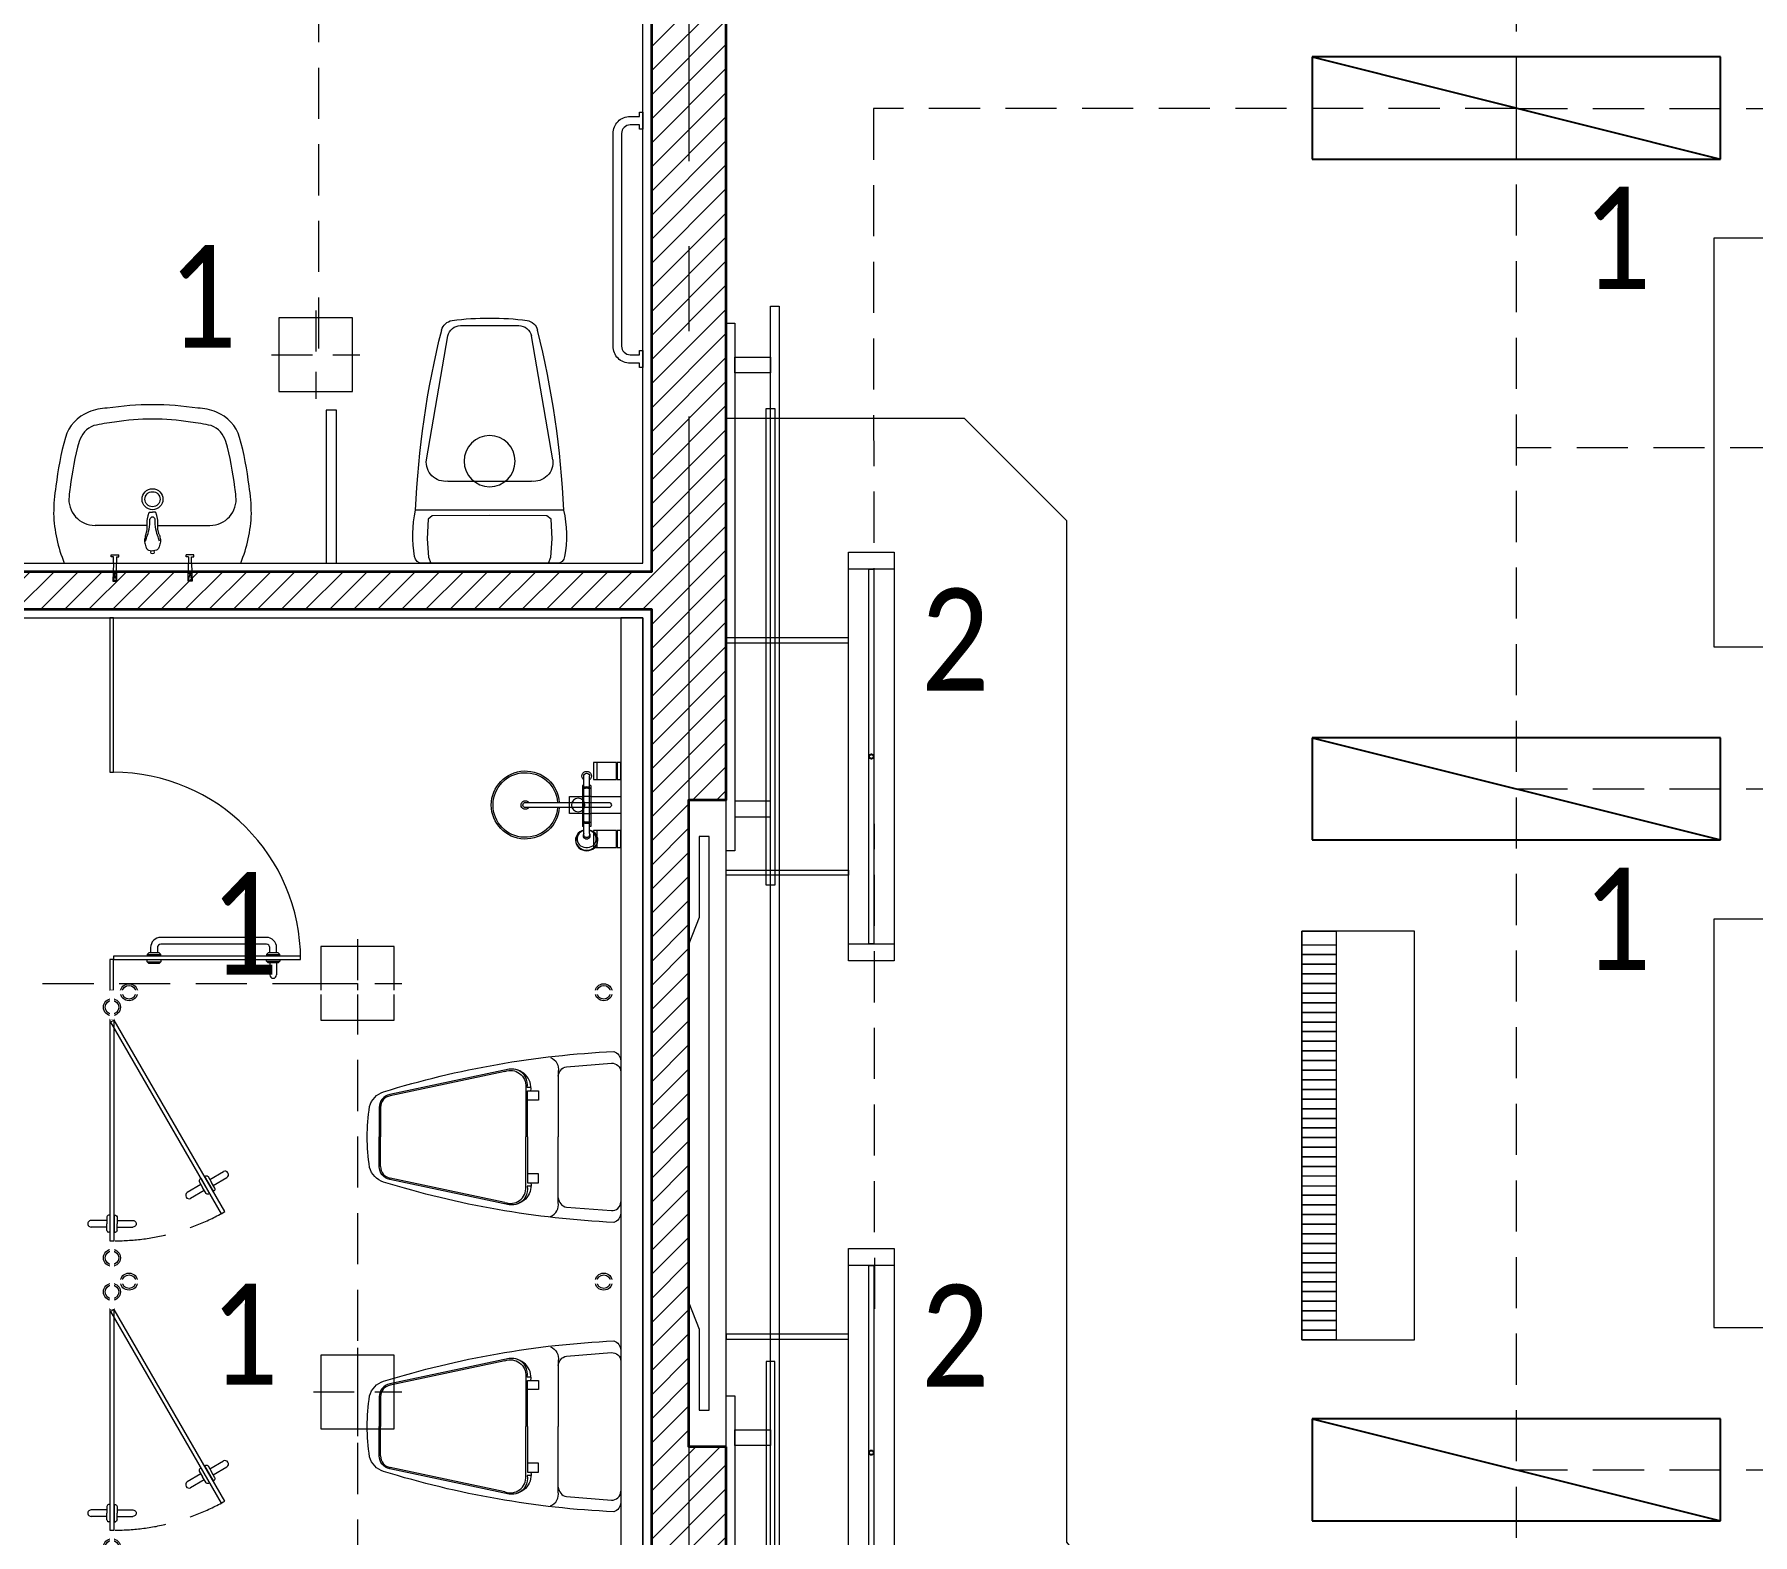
# Model space of a CAD drawing. Header units: millimetres. Extents: x 18326 to 214271, y -298828 to -198730.
# Drawn here: x 143175 to 148221, y -267788 to -263381 of the extents above; entities that cross this region are included whole.
import ezdxf
from ezdxf.enums import TextEntityAlignment as Align

# ---------------------------------------------------------------- set-up
doc = ezdxf.new("R2010")
doc.units = ezdxf.units.MM
doc.header["$LTSCALE"] = 20
doc.header["$MEASUREMENT"] = 0
for name, pattern in [('DASHED2', [0.375, 0.25, -0.125]), ('HIDDEN', [0.375, 0.25, -0.125]), ('xref LC GK$0$CENTER2', [1.125, 0.75, -0.125, 0.125, -0.125]), ('xref_mb.A5$0$HIDDEN', [0.375, 0.25, -0.125])]:
    doc.linetypes.add(name, pattern=pattern)
doc.layers.get('0').update_dxf_attribs({"lineweight": 0})
doc.layers.get('Defpoints').update_dxf_attribs({"color": 1, "lineweight": 25})
doc.layers.add('!Cetech-TBD', color=2, linetype='Continuous')
doc.layers.add('CDC-E-Note', color=3, linetype='Continuous')
for name, color, linetype, lineweight in [('0.MAU XANH- DAY DIEN', 3, 'HIDDEN', 20), ('1.5 Thiết bị điện', 2, 'Continuous', 9), ('KV_5_HIDDEN', 125, 'HIDDEN', 9), ('KV_EX_1_TB DIEN', 55, 'Continuous', 13), ('xref LC GK$0$KV-Net truc', 251, 'xref LC GK$0$CENTER2', 9), ('xref_mb.A5$0$KV-Cat tuong', 4, 'Continuous', 35), ('xref_mb.A5$0$KV-Cat vat lieu', 11, 'Continuous', 20), ('xref_mb.A5$0$KV-Hatch', 179, 'Continuous', 5), ('xref_mb.A5$0$KV-Net thay 1', 9, 'Continuous', 20), ('xref_mb.A5$0$KV-Net thay 2', 8, 'Continuous', 13), ('xref_mb.A5$0$KV-Noi that', 35, 'Continuous', 9)]:
    doc.layers.add(name, color=color, linetype=linetype, lineweight=lineweight)
doc.styles.add('uv-abc', font='calibril.ttf', dxfattribs={"width": 0.85})
doc.styles.add('xref_mb.A5$0$Standard', font='arial.ttf')

# ---------------------------------------------------------------- blocks, each defined once
blk = doc.blocks.new('A$C37556543')
blk.add_lwpolyline([(0, -0.2), (0, 179.8), (180, 179.8), (180, -0.2)], close=True)
at = {"layer": 'KV_5_HIDDEN', "ltscale": 20}
for p, q in [((90, -18), (90, 198)), ((198, 90), (-18, 90))]:
    blk.add_line(p, q, dxfattribs=at)
blk = doc.blocks.new('DEN CHIEU BANGTAOTHEM')
for p, q in [((-829, -694.2), (-829, -509)), ((-829, -509), (-759.5, -509)), ((-829, -694.2), (-829, -509)), ((-829, -509), (839.8, -509)), ((-759.5, -509), (-759.5, -694.2)), ((770.3, -694.2), (770.3, -509)), ((770.3, -509), (839.8, -509)), ((839.8, -509), (839.8, -694.2)), ((839.8, -509), (839.8, -694.2)), ((-759.5, -591.2), (770.3, -591.2)), ((-759.5, -612), (-759.5, -591.2)), ((770.3, -612), (-759.5, -612)), ((770.3, -591.2), (770.3, -612)), ((-759.5, -694.2), (-829, -694.2)), ((839.8, -694.2), (-829, -694.2)), ((839.8, -694.2), (770.3, -694.2))]:
    blk.add_line(p, q)
at = {"elevation": 0}
for points in [[(-458.4, -9), (-458.4, -509), (-479.3, -509), (-479.3, -9)], [(469.2, -9), (469.2, -509), (490.1, -509), (490.1, -9)]]:
    blk.add_lwpolyline(points, close=True, dxfattribs=at)
at = {"layer": 'Defpoints'}
blk.add_circle((5.4, -601.6), 9.3, dxfattribs=at)
blk = doc.blocks.new('l57')
at = {"layer": '!Cetech-TBD'}
for p, q in [((-600, 150), (600, 150)), ((600, 150), (-600, -150)), ((-600, -150), (-600, 150)), ((600, 150), (600, -150)), ((600, -150), (-600, -150))]:
    blk.add_line(p, q, dxfattribs=at)
blk = doc.blocks.new('xref LC GK$0$LC')
at = {"layer": 'xref LC GK$0$KV-Net truc', "color": 8, "ltscale": 100}
blk.add_lwpolyline([(114750, -48923.6), (114750, -85478.5)], dxfattribs=at)
blk = doc.blocks.new('xref_mb.A5$0$TF2001P-Plaza')
at = {"color": 8}
for p, q in [((-0.135, -0.2683), (-0.1082, -0.2683)), ((-0.135, -0.2902), (-0.135, -0.2683)), ((-0.135, -0.3), (-0.135, -0.2902)), ((-0.1082, -0.3), (-0.135, -0.3)), ((-0.1082, -0.2683), (-0.1082, -0.3)), ((0, -0.3), (-0.1082, -0.3)), ((0, -0.3), (0.1082, -0.3)), ((0.135, -0.2683), (0.1082, -0.2683)), ((0.1082, -0.2683), (0.1082, -0.3)), ((0.1082, -0.3), (0.135, -0.3)), ((0.135, -0.2902), (0.135, -0.2683)), ((0.135, -0.3), (0.135, -0.2902)), ((-0.1922, -0.3667), (-0.1209, -0.7041)), ((0.1922, -0.3667), (0.1209, -0.7041)), ((-0.087, -0.7318), (0, -0.7318)), ((0.087, -0.7318), (0, -0.7318))]:
    blk.add_line(p, q, dxfattribs=at)
blk.add_lwpolyline([(0, -0.771, -0.040268), (-0.0895, -0.7641, -0.258276), (-0.1324, -0.723, -0.063688), (-0.2509, -0.0472, -0.333111), (-0.2234, -0.0266), (0, -0.0266), (0.2234, -0.0266, -0.333111), (0.2509, -0.0472, -0.063688), (0.1324, -0.723, -0.258276), (0.0895, -0.7641, -0.040268)], format="xyb", close=True, dxfattribs=at)
for points in [[(-0.1788, -0.2101, -0.336831), (-0.2062, -0.1861), (-0.2165, -0.054, -0.441423), (-0.1908, -0.0266, 0.007083)], [(0.1788, -0.2101, 0.336831), (0.2062, -0.1861), (0.2165, -0.054, 0.441423), (0.1908, -0.0266, -0.007083)], [(-0.2337, -0.2324, -0.352862), (-0.1925, -0.2101), (0, -0.2101)], [(0.2337, -0.2324, 0.352862), (0.1925, -0.2101), (0, -0.2101)], [(-0.135, -0.2902, 0.487878), (-0.1989, -0.354), (-0.1249, -0.7049, 0.353155), (-0.087, -0.7358), (0, -0.7358)], [(-0.1448, -0.29), (-0.1448, -0.301, 0.353419), (-0.1967, -0.3297, -7.107355)], [(0.135, -0.2902, -0.487878), (0.1989, -0.354), (0.1249, -0.7049, -0.353155), (0.087, -0.7358), (0, -0.7358)], [(0.1448, -0.29), (0.1448, -0.301, -0.353419), (0.1967, -0.3297, 7.107355)], [(-0.1922, -0.3667, -0.553566), (-0.1468, -0.3054), (0, -0.3054)], [(0.1922, -0.3667, 0.553566), (0.1468, -0.3054), (0, -0.3054)]]:
    blk.add_lwpolyline(points, format="xyb", dxfattribs=at)
for centre, start, end in [((-0.0868, -0.6969), 191.9196, 269.7077), ((0.0868, -0.6969), 270.2923, 348.0804)]:
    blk.add_arc(centre, 0.0349, start, end, dxfattribs=at)
at = {"color": 8, "style": 'xref_mb.A5$0$Standard', "flags": 3}
blk.add_attdef('SERIAL', text='', height=0.025, dxfattribs=at).set_placement((66.6594, -0.4587), align=Align.CENTER)
blk = doc.blocks.new('*U402')
at = {"color": 8, "xscale": 1000, "yscale": 1000, "zscale": 1000}
blk.add_blockref('xref_mb.A5$0$TF2001P-Plaza', (0, 26.6), dxfattribs=at)
blk = doc.blocks.new('*U420')
at = {"color": 8}
for p, q in [((-105, 459.4), (-105, 499.4)), ((-85, 459.4), (-85, 499.4)), ((-80, 489.4), (-45, 489.4)), ((-80, 469.4), (-45, 469.4)), ((-105, 109.4), (-105, 149.4)), ((-83, 109.4), (-83, 149.4))]:
    blk.add_line(p, q, dxfattribs=at)
for points in [[(-100, 10), (-90, 10), (-90, 560), (-100, 560)], [(-1094, 0), (-640, 0), (-640, 10), (-1094, 10)], [(-90, 0), (0, 0), (0, 10), (-90, 10)]]:
    blk.add_lwpolyline(points, close=True, dxfattribs=at)
for points in [[(-110, 489.4), (-125, 489.4, 0.414214), (-155, 459.4), (-155, 149.4, 0.414214), (-125, 119.4), (-110, 119.4)], [(-110, 469.4), (-125, 469.4, 0.414214), (-135, 459.4), (-135, 149.4, 0.414214), (-125, 139.4), (-110, 139.4)]]:
    blk.add_lwpolyline(points, format="xyb", dxfattribs=at)
for points in [[(-100, 499.4), (-105, 499.4), (-110, 494.4), (-110, 464.4), (-105, 459.4), (-100, 459.4)], [(-90, 499.4), (-85, 499.4), (-80, 494.4), (-80, 464.4), (-85, 459.4), (-90, 459.4)], [(-100, 149.4), (-105, 149.4), (-110, 144.4), (-110, 114.4), (-105, 109.4), (-100, 109.4)], [(-88, 149.4), (-83, 149.4), (-78, 144.4), (-78, 114.4), (-83, 109.4), (-88, 109.4)]]:
    blk.add_lwpolyline(points, dxfattribs=at)
at = {"color": 8, "ltscale": 0.3}
blk.add_arc((-90, 10), 550, 90, 180, dxfattribs=at)
at = {"color": 8}
blk.add_arc((-45, 479.4), 10, 270, 90, dxfattribs=at)
blk = doc.blocks.new('xref_mb.A5$0$sdfg323233')
at = {"color": 8}
for p, q in [((-116.3, 55), (-125, 55)), ((-91.2, 55), (-116.3, 55)), ((-75, 55), (-91.2, 55)), ((125, 55), (75, 55)), ((-83.8, 33.6), (-52.8, 33.6)), ((-83.8, 16.4), (-52.8, 16.4)), ((-62.8, 37.4), (-62.8, 33.6)), ((57.7, 37.4), (-62.8, 37.4)), ((-62.8, 16.4), (-62.8, 12.6)), ((57.7, 12.6), (-62.8, 12.6)), ((-49.1, 33.6), (47.8, 33.6)), ((-49.1, 16.4), (47.8, 16.4)), ((-25, 12.6), (-25, 37.4)), ((25, 37.4), (25, 12.6)), ((51.6, 33.6), (84.7, 33.6)), ((51.6, 16.4), (84.7, 16.4)), ((57.7, 37.4), (57.7, 33.6)), ((57.7, 16.4), (57.7, 12.6))]:
    blk.add_line(p, q, dxfattribs=at)
for points in [[(-75, 115), (-125, 115), (-125, 125), (-75, 125), (-75, 115)], [(-125, 113), (-75, 113), (-75, 45), (-79.2, 45)], [(-125, 48.5), (-125, 113)], [(25, 37.4), (25, 125), (-25, 125), (-25, 37.4)], [(125, 115), (75, 115), (75, 125), (125, 125), (125, 115)], [(75, 113), (125, 113), (125, 45), (75, 45), (75, 113)], [(-73.9, 16.4), (-76, 10.5), (-79.1, 5.1), (-83.1, 0.5), (-87.8, -3.3), (-93.1, -6), (-98.8, -7.6), (-101.9, -7.8), (-104.7, -7.9), (-110.5, -7.1), (-116.1, -5.1), (-121.2, -2), (-125.7, 2.1), (-129.4, 7.1), (-132.1, 12.7), (-133.8, 18.7), (-134.3, 25), (-133.8, 31.3), (-132.1, 37.3), (-129.4, 42.9), (-125.7, 47.9), (-121.2, 52), (-116.1, 55.1), (-110.8, 57), (-110.5, 57.1), (-104.7, 57.9), (-98.8, 57.6), (-93.1, 56), (-87.8, 53.3), (-83.1, 49.5), (-79.1, 44.9), (-76, 39.5), (-73.9, 33.6)], [(-74.3, 16.4), (-76.4, 10.6), (-79.4, 5.4), (-83.3, 0.9), (-87.9, -2.7), (-93, -5.4), (-98.5, -6.9), (-104.2, -7.2), (-109.8, -6.4), (-115.2, -4.4), (-120.1, -1.3), (-124.5, 2.7), (-128, 7.5), (-130.6, 13), (-132.2, 18.9), (-132.8, 25), (-132.2, 31.1), (-130.6, 37), (-128, 42.5), (-124.5, 47.3), (-120.1, 51.3), (-115.2, 54.4), (-109.8, 56.4), (-104.2, 57.2), (-98.5, 56.9), (-93, 55.4), (-87.9, 52.7), (-83.3, 49.1), (-79.4, 44.6), (-76.4, 39.4), (-74.3, 33.6)], [(-74.5, 16.4), (-76.5, 11.3), (-79.4, 6.8), (-83, 3), (-87.3, 0), (-92, -2), (-97, -3), (-102.1, -3), (-107, -1.9), (-111.7, 0.3), (-115.9, 3.3), (-119.5, 7.2), (-122.3, 11.8), (-124.2, 16.9), (-125.2, 22.3), (-125.2, 27.7), (-124.2, 33.1), (-122.3, 38.2), (-119.5, 42.8), (-115.9, 46.7), (-111.7, 49.7), (-107, 51.9), (-102.1, 53), (-97, 53), (-92, 52), (-87.3, 50), (-83, 47), (-79.4, 43.2), (-76.5, 38.7), (-74.5, 33.6)], [(-79.2, 45), (-125, 45), (-125, 48.5)], [(-85.2, 16.2), (-86.7, 15.2), (-88.3, 14.6), (-90, 14.3), (-91.8, 14.5), (-93.4, 15), (-95, 15.8), (-96.4, 17), (-97.6, 18.5), (-98.5, 20.2), (-99.2, 22), (-99.5, 24), (-99.5, 26), (-99.2, 28), (-98.5, 29.8), (-97.6, 31.5), (-96.4, 33), (-95, 34.2), (-93.4, 35), (-91.8, 35.5), (-90, 35.7), (-88.3, 35.4), (-86.7, 34.8), (-85.2, 33.8)], [(-86.8, 16), (-88.2, 16), (-89.5, 16.3), (-90.8, 16.9), (-92, 17.8), (-93.1, 18.9), (-93.9, 20.2), (-94.5, 21.7), (-94.9, 23.3), (-95, 25), (-94.9, 26.7), (-94.5, 28.3), (-93.9, 29.8), (-93.1, 31.1), (-92, 32.2), (-90.8, 33.1), (-89.5, 33.7), (-88.2, 34), (-86.8, 34)], [(-83.8, 33.6), (-86.8, 34)], [(-83.8, 16.4), (-86.8, 16)], [(-25, 12.6), (-25, 1.8)], [(-25, 1.8), (-25, -25), (25, -25), (25, 1.8)], [(25, 1.8), (25, 12.6)], [(47.8, 33.6), (48.4, 31.8), (48.9, 29.7), (49.2, 27.4), (49.3, 25), (49.2, 22.6), (48.9, 20.3), (48.4, 18.2), (47.8, 16.4)], [(51.6, 33.6), (52.2, 31.8), (52.6, 29.7), (52.9, 27.4), (53, 25), (52.9, 22.6), (52.6, 20.3), (52.2, 18.2), (51.6, 16.4)]]:
    blk.add_lwpolyline(points, dxfattribs=at)
blk.add_lwpolyline([(-7.5, 90), (-7.5, -155, 1), (7.5, -155), (7.5, 90, 1)], format="xyb", close=True, dxfattribs=at)
at = {"color": 8, "extrusion": (0, 0, -1)}
for points in [[(52.8, 33.6), (53.4, 31.8), (53.9, 29.7), (54.2, 27.4), (54.3, 25), (54.2, 22.6), (53.9, 20.3), (53.4, 18.2), (52.8, 16.4)], [(49.1, 33.6), (49.7, 31.8), (50.1, 29.7), (50.4, 27.4), (50.5, 25), (50.4, 22.6), (50.1, 20.3), (49.7, 18.2), (49.1, 16.4)]]:
    blk.add_lwpolyline(points, dxfattribs=at)
at = {"color": 8}
blk.add_circle((0, 0), 20, dxfattribs=at)
for centre, radius, start, end in [((-50.9, 32.2), 2.37, 37.56, 142.44), ((-50.9, 17.8), 2.37, 217.56, 322.44), ((49.7, 32.2), 2.37, 37.56, 142.44), ((49.7, 17.8), 2.37, 217.56, 322.44), ((84.7, 25), 14, 217.9189, 142.0811), ((84.7, 25), 8.63, 270, 90), ((0, -155), 100, 94.3012, 85.6988), ((0, -155), 95, 94.5281, 85.4719), ((0, -155), 12.5, 126.8699, 53.1301)]:
    blk.add_arc(centre, radius, start, end, dxfattribs=at)
blk = doc.blocks.new('xref_mb.A5$0$Xref-NTB-TKTC - furniture$0$Xref-NTB-TKTC - furniture$1$KTV-toilet')
at = {"color": 8}
for p, q in [((-185.5, 303.6), (-122.6, 667.9)), ((-185.5, 303.6), (-122.6, 667.9)), ((0, 698.2), (-85.4, 698.2)), ((0, 698.2), (-85.4, 698.2)), ((85.4, 698.2), (0, 698.2)), ((85.4, 698.2), (0, 698.2)), ((185.5, 303.6), (122.6, 667.9)), ((185.5, 303.6), (122.6, 667.9)), ((122.7, 240.9), (-122.7, 240.9)), ((122.7, 240.9), (-122.7, 240.9)), ((-217.4, 156.2), (0, 156.2)), ((-217.4, 156.2), (0, 156.2)), ((0, 156.2), (217.4, 156.2)), ((0, 156.2), (0, 156.2)), ((0, 156.2), (217.4, 156.2)), ((0, 156.2), (0, 156.2)), ((-183.8, 71.5), (-180.3, 129.7)), ((-183.8, 71.5), (-180.3, 129.7)), ((-180.3, 129.7), (-168.5, 139.4)), ((-180.3, 129.7), (-168.5, 139.4)), ((-168.5, 139.4), (0, 140.1)), ((-168.5, 139.4), (0, 140.1)), ((0, 140.1), (168.5, 139.4)), ((0, 140.1), (168.5, 139.4)), ((168.5, 139.4), (180.3, 129.7)), ((168.5, 139.4), (180.3, 129.7)), ((180.3, 129.7), (183.8, 71.5)), ((180.3, 129.7), (183.8, 71.5)), ((-179.9, 17.9), (-183.8, 71.5)), ((-179.9, 17.9), (-183.8, 71.5)), ((183.8, 71.5), (179.9, 17.9)), ((183.8, 71.5), (179.9, 17.9)), ((179.9, 17.9), (172.8, 0)), ((179.9, 17.9), (172.8, 0))]:
    blk.add_line(p, q, dxfattribs=at)
for points in [[(-197.9, 0), (0, 0), (197.9, 0)], [(-197.9, 0), (0, 0), (197.9, 0)], [(-172.8, 0), (-179.9, 17.9)], [(-172.8, 0), (-179.9, 17.9)]]:
    blk.add_lwpolyline(points, dxfattribs=at)
at = {"color": 8, "ltscale": 200}
blk.add_circle((0, 300), 75, dxfattribs=at)
blk.add_circle((0, 300), 75, dxfattribs=at)
at = {"color": 8}
for centre, major_axis, ratio, start_param, end_param in [((-103.6, 675), (27.3, 27.3), 1, 0.955899, 2.089692), ((-103.6, 675), (27.3, 27.3), 1, 0.955899, 2.089692), ((-103.6, 675), (27.3, 27.3), 1, 0.955899, 2.089692), ((-103.6, 675), (27.3, 27.3), 1, 0.955899, 2.089692), ((-12.1, 34.3), (-484.9, 484.9), 1, -0.802984, -0.641923), ((-12.1, 34.3), (-484.9, 484.9), 1, -0.802984, -0.641923), ((-12.1, 34.3), (-484.9, 484.9), 1, -0.802984, -0.641923), ((-12.1, 34.3), (-484.9, 484.9), 1, -0.802984, -0.641923), ((12.1, 34.3), (484.9, 484.9), 1, 0.641923, 0.802984), ((12.1, 34.3), (484.9, 484.9), 1, 0.641923, 0.802984), ((12.1, 34.3), (484.9, 484.9), 1, 0.641923, 0.802984), ((12.1, 34.3), (484.9, 484.9), 1, 0.641923, 0.802984), ((103.6, 675), (27.3, 27.3), 1, 5.76429, 6.898082), ((103.6, 675), (27.3, 27.3), 1, 5.76429, 6.898082), ((103.6, 675), (27.3, 27.3), 1, 5.76429, 6.898082), ((103.6, 675), (27.3, 27.3), 1, 5.76429, 6.898082), ((-85.2, 660), (27, 27), 1, 0.790229, 2.148158), ((-85.2, 660), (27, 27), 1, 0.790229, 2.148158), ((85.2, 660), (-27, 27), 1, 4.135027, 5.492956), ((85.2, 660), (-27, 27), 1, 4.135027, 5.492956), ((-2026.9, 101), (-350.4, 2417.8), 0.917923, 4.602765, 4.822013), ((-2026.9, 101), (-350.4, 2417.8), 0.917923, 4.602765, 4.822013), ((-129.6, 296.8), (-39.8, 39.8), 1, 0.663874, 2.479486), ((-129.6, 296.8), (-39.8, 39.8), 1, 0.663874, 2.479486), ((129.6, 296.8), (-39.8, 39.8), 1, 2.232903, 4.048515), ((129.6, 296.8), (-39.8, 39.8), 1, 2.232903, 4.048515), ((382.7, 75.6), (-608.3, 12.4), 0.754969, -0.149365, 0.149365), ((382.7, 75.6), (-608.3, 12.4), 0.754969, -0.149365, 0.149365), ((-382.7, 75.6), (608.3, 12.4), 0.754969, -0.149365, 0.149365), ((-382.7, 75.6), (608.3, 12.4), 0.754969, -0.149365, 0.149365), ((-197.9, 22.5), (-15.9, 15.9), 1, 0.919366, 2.356194), ((-197.9, 22.5), (-15.9, 15.9), 1, 0.919366, 2.356194), ((-197.9, 22.5), (-15.9, 15.9), 1, 0.919366, 2.356194), ((-197.9, 22.5), (-15.9, 15.9), 1, 0.919366, 2.356194), ((197.9, 22.5), (15.9, 15.9), 1, 3.926991, 5.363819), ((197.9, 22.5), (15.9, 15.9), 1, 3.926991, 5.363819), ((197.9, 22.5), (15.9, 15.9), 1, 3.926991, 5.363819), ((197.9, 22.5), (15.9, 15.9), 1, 3.926991, 5.363819), ((197.9, 22.5), (15.9, 15.9), 1, 3.926991, 5.363819), ((197.9, 22.5), (15.9, 15.9), 1, 3.926991, 5.363819)]:
    blk.add_ellipse(centre, major_axis=major_axis, ratio=ratio, start_param=start_param, end_param=end_param, dxfattribs=at)
at = {"color": 8, "extrusion": (0, 0, -1)}
blk.add_ellipse((2026.9, 101), major_axis=(350.4, 2417.8), ratio=0.917923, start_param=4.602765, end_param=4.822013, dxfattribs=at)
blk.add_ellipse((2026.9, 101), major_axis=(350.4, 2417.8), ratio=0.917923, start_param=4.602765, end_param=4.822013, dxfattribs=at)
blk = doc.blocks.new('xref_mb.A5$0$Xref-NTB-TKTC - furniture$0$Xref-NTB-TKTC - furniture$0$KTV-lavabo don')
at = {"color": 8}
for p, q in [((-13.2, 92.8), (-140.7, 92.8)), ((13.2, 92.8), (140.7, 92.8)), ((-215.8, 0), (215.8, 0)), ((-101.4, 20.7), (-82.6, 20.7)), ((-101.4, 15.5), (-101.4, 20.7)), ((-95.8, 15.5), (-101.4, 15.5)), ((-95.8, 0), (-95.8, 15.5)), ((-88.2, 15.5), (-82.6, 15.5)), ((-88.2, 15.5), (-88.2, 0)), ((-82.6, 15.5), (-82.6, 20.7)), ((101.4, 20.7), (82.6, 20.7)), ((82.6, 15.5), (82.6, 20.7)), ((88.2, 15.5), (82.6, 15.5)), ((88.2, 15.5), (88.2, 0)), ((95.8, 0), (95.8, 15.5)), ((95.8, 15.5), (101.4, 15.5)), ((101.4, 15.5), (101.4, 20.7)), ((-96.5, -24.6), (-87.5, -24.6)), ((96.5, -24.6), (87.5, -24.6))]:
    blk.add_line(p, q, dxfattribs=at)
for points in [[(-16.6, 70.1), (-16.5, 70.2), (-15.9, 72), (-15.3, 73.8), (-14.7, 75.5), (-14.3, 77.2), (-13.9, 78.9), (-13.7, 80.5), (-13.4, 82.2), (-13.3, 83.8), (-13.2, 85.4), (-13.2, 86.9), (-13.1, 95.4), (-13.1, 96.9), (-13.2, 98.3), (-13.2, 99.7), (-13.2, 101), (-13.1, 102.3), (-13.1, 103.7), (-13, 105), (-12.8, 106.3), (-12.6, 107.7), (-12.4, 109.2), (-12.1, 110.7), (-11.7, 112.3), (-11.3, 114), (-10.8, 115.7), (-10.4, 117.4), (-9.9, 119), (-9.4, 120.4), (-9, 121.8), (-8.7, 122.9), (-8.4, 123.7), (-8.1, 124.4), (-7.7, 124.9), (-7, 125.2), (-6, 125.4), (-4.6, 125.5), (-2.6, 125.5), (0, 125.5)], [(16.6, 70.1), (16.5, 70.2), (15.9, 72), (15.3, 73.8), (14.7, 75.5), (14.3, 77.2), (13.9, 78.9), (13.7, 80.5), (13.4, 82.2), (13.3, 83.8), (13.2, 85.4), (13.2, 86.9), (13.1, 95.4), (13.1, 96.9), (13.2, 98.3), (13.2, 99.7), (13.2, 101), (13.1, 102.3), (13.1, 103.7), (13, 105), (12.8, 106.3), (12.6, 107.7), (12.4, 109.2), (12.1, 110.7), (11.7, 112.3), (11.3, 114), (10.8, 115.7), (10.4, 117.4), (9.9, 119), (9.4, 120.4), (9, 121.8), (8.7, 122.9), (8.4, 123.7), (8.1, 124.4), (7.7, 124.9), (7, 125.2), (6, 125.4), (4.6, 125.5), (2.6, 125.5), (0, 125.5)], [(-95.8, 0), (-97.1, -43.9), (-86.9, -43.9), (-88.2, 0)], [(95.8, 0), (97.1, -43.9), (86.9, -43.9), (88.2, 0)]]:
    blk.add_lwpolyline(points, dxfattribs=at)
for points in [[(-16.6, 70.1, 0.070946), (-19.2, 58, 0.076439), (-18.3, 46.6, 0.025761), (-16.5, 40.3, 0.042857), (-14.9, 36.6, 0.178023), (-9.4, 31.9, 0.102295), (-2.2, 30.8)], [(16.6, 70.1, -0.070946), (19.2, 58, -0.076439), (18.3, 46.6, -0.025761), (16.5, 40.3, -0.042857), (14.9, 36.6, -0.178023), (9.4, 31.9, -0.102295), (2.2, 30.8)]]:
    blk.add_lwpolyline(points, format="xyb", dxfattribs=at)
for points in [[(-92, -24.6), (-95.8, -42.5), (-88.2, -42.5), (-92, -24.6)], [(92, -24.6), (95.8, -42.5), (88.2, -42.5), (92, -24.6)]]:
    blk.add_lwpolyline(points, close=True, dxfattribs=at)
for centre, radius in [((0, 156.8), 25.6), ((0, 156.8), 18.5), ((0, 27.1), 4.23)]:
    blk.add_circle(centre, radius, dxfattribs=at)
for centre, radius, start, end in [((-108, 255.3), 124.5, 91.3144, 112.8693), ((5.9, -422.1), 810.3, 90.4142, 98.2808), ((-5.9, -422.1), 810.3, 81.7192, 89.5858), ((108, 255.3), 124.5, 67.1307, 88.6856), ((-121.3, 280.6), 96, 111.4206, 163.4003), ((-121.3, 280.6), 60.8, 111.4206, 163.4003), ((-24.7, -210.7), 560.6, 96.9869, 102.2349), ((0, -251.9), 604.8, 90, 98.8363), ((0, -251.9), 604.8, 81.1637, 90), ((24.7, -210.7), 560.6, 77.7651, 83.0131), ((121.3, 280.6), 60.8, 16.5997, 68.5794), ((121.3, 280.6), 96, 16.5997, 68.5794), ((529.9, 102.5), 771.1, 164.5407, 173.5612), ((530, 102.5), 736, 164.5953, 173.5048), ((-530, 102.5), 736, 6.4952, 15.4047), ((-529.9, 102.5), 771.1, 6.4388, 15.4593), ((193.2, 119), 435.2, 170.7484, 179.6557), ((207.3, 118.4), 414.1, 170.6379, 173.6955), ((-207.3, 118.4), 414.1, 6.3045, 9.3621), ((-193.2, 119), 435.2, 0.3443, 9.2516), ((-140.7, 156.8), 64, 173.6955, 270), ((140.7, 156.8), 64, 270, 6.3045), ((103.4, 132.5), 345.6, 181.8088, 202.5454), ((0, 106.4), 6.51, 11.6603, 168.3397), ((-103.4, 132.5), 345.6, 337.4546, 358.1912)]:
    blk.add_arc(centre, radius, start, end, dxfattribs=at)
for points in [[(-16.8, 53.9), (-16, 57.5), (-13.6, 66.9), (-7.1, 81.8), (-6.6, 101.3), (-6.4, 107.7)], [(16.8, 53.9), (16, 57.5), (13.6, 66.9), (7.1, 81.8), (6.6, 101.3), (6.4, 107.7)]]:
    blk.add_open_spline(points, degree=3, knots=[4.495472, 4.495472, 4.495472, 4.495472, 14.293093, 30.508222, 47.546445, 47.546445, 47.546445, 47.546445], dxfattribs=at)
blk = doc.blocks.new('*U415')
at = {"color": 8}
for centre, radius in [((0, 1444), 25), ((0, 1444), 20), ((0, 50), 25), ((0, 50), 20)]:
    blk.add_circle(centre, radius, dxfattribs=at)
blk.add_wipeout([(-6, 0), (6, 0), (6, 1494), (-6, 1494)], dxfattribs=at)
blk = doc.blocks.new('xref_mb.A5$0$amennity axis B-M$0$toiletdoor')
at = {"layer": 'xref_mb.A5$0$KV-Noi that', "color": 8, "linetype": 'ByBlock', "ltscale": 30}
for p, q in [((469.8, 296.2), (446.6, 336.5)), ((487.2, 306.2), (463.9, 346.5)), ((484.9, 270.2), (508.1, 229.9)), ((502.2, 280.2), (525.4, 239.9)), ((590.5, 24), (590.5, 70.5)), ((609.5, 24), (609.5, 70.5)), ((575, 15), (575, 19)), ((575, 15), (625, 15)), ((575, 3), (625, 3)), ((575, 3), (575, -1)), ((580, 24), (600, 24)), ((620, 24), (600, 24)), ((625, 15), (625, 19)), ((625, 3), (625, -1)), ((580, -6), (600, -6)), ((590.5, -6), (590.5, -52.5)), ((620, -6), (600, -6)), ((609.5, -6), (609.5, -52.5))]:
    blk.add_line(p, q, dxfattribs=at)
at = {"layer": 'xref_mb.A5$0$KV-Noi that', "color": 8, "ltscale": 30}
for points in [[(7.5, 5), (570.4, 330), (564.4, 340.4), (1.5, 15.4)], [(0, 3), (650, 3), (650, 15), (0, 15)]]:
    blk.add_lwpolyline(points, close=True, dxfattribs=at)
at = {"layer": 'xref_mb.A5$0$KV-Noi that', "color": 8, "linetype": 'ByBlock', "ltscale": 30}
for points in [[(461.4, 280.9), (504.7, 305.9), (502.7, 309.4, 0.414214), (495.8, 311.2), (478.5, 301.2)], [(461.4, 280.9), (459.4, 284.4, -0.414214), (461.2, 291.2), (478.5, 301.2)], [(467.4, 270.5), (510.7, 295.5), (512.7, 292, -0.414214), (510.8, 285.2), (493.5, 275.2)], [(467.4, 270.5), (469.4, 267, 0.414214), (476.2, 265.2), (493.5, 275.2)]]:
    blk.add_lwpolyline(points, format="xyb", dxfattribs=at)
for centre, start, end in [((455.5, 341), 32.8995, 207.1005), ((516.5, 235.4), 212.8995, 27.1005)]:
    blk.add_arc(centre, 10, start, end, dxfattribs=at)
at = {"layer": 'xref_mb.A5$0$KV-Noi that', "color": 8, "linetype": 'xref_mb.A5$0$HIDDEN', "ltscale": 30}
blk.add_arc((-0.1, 18), 650.1, 0.0012, 29.7321, dxfattribs=at)
at = {"layer": 'xref_mb.A5$0$KV-Noi that', "color": 8, "linetype": 'ByBlock', "ltscale": 30, "extrusion": (0, 0, -1)}
for centre, major_axis, start_param, end_param in [((600, 70.5), (-6.72, 6.72), 5.497787, 8.63938), ((580, 19), (3.54, 3.54), 3.926991, 5.497787), ((620, 19), (-3.54, 3.54), 0.785398, 2.356194)]:
    blk.add_ellipse(centre, major_axis=major_axis, ratio=1, start_param=start_param, end_param=end_param, dxfattribs=at)
at = {"layer": 'xref_mb.A5$0$KV-Noi that', "color": 8, "linetype": 'ByBlock', "ltscale": 30}
for centre, major_axis, start_param, end_param in [((580, -1), (3.54, 3.54), 2.356194, 3.926991), ((620, -1), (3.54, 3.54), 3.926991, 5.497787), ((600, -52.5), (-6.72, 6.72), 0.785398, 3.926991)]:
    blk.add_ellipse(centre, major_axis=major_axis, ratio=1, start_param=start_param, end_param=end_param, dxfattribs=at)
blk = doc.blocks.new('*U419')
at = {"color": 8}
for radius in [25, 20]:
    blk.add_circle((0, 50), radius, dxfattribs=at)
blk.add_wipeout([(-6, 0), (6, 0), (6, 86), (-6, 86)], dxfattribs=at)
blk = doc.blocks.new('*U418')
at = {"color": 8}
for centre, radius in [((0, 150), 25), ((0, 150), 20), ((0, 50), 25), ((0, 50), 20)]:
    blk.add_circle(centre, radius, dxfattribs=at)
blk.add_wipeout([(-6, 0), (6, 0), (6, 200), (-6, 200)], dxfattribs=at)
blk = doc.blocks.new('xref_mb.A5$0$Module WC2')
at = {"layer": 'xref_mb.A5$0$KV-Hatch'}
h = blk.add_hatch(dxfattribs=at)
h.set_pattern_fill('ANSI31', color=8, scale=400)
h.set_pattern_definition([(45, (-135971.89, 270704.975), (-35.355339, 35.355339), [])])
h.paths.add_polyline_path([(4255, 15), (4990, 15), (4990, 235), (4905, 235), (4905, 3885), (5505, 3885), (5505, 5005), (3405, 5005), (3405, 8015), (5720, 8015), (5720, 8235), (3020, 8235), (3020, 8015), (3185, 8015), (3185, 4785), (4685, 4785), (4685, 235), (4255, 235)])
h.paths.add_polyline_path([(4905, 4785), (5395, 4785), (5395, 3995), (4905, 3995)], flags=16)
h.paths.add_polyline_path([(235, 615), (15, 615), (15, 7635), (365, 7635), (365, 7570), (1165, 7570), (1165, 7775), (365, 7775), (365, 7885), (1165, 7885), (1165, 8235), (2120, 8235), (2120, 8015), (1275, 8015), (1275, 7445), (235, 7445)])
h.paths.add_polyline_path([(1755, 235), (365, 235), (365, 15), (1755, 15)])
h.paths.add_polyline_path([(8950, 235), (7490, 235), (7490, 15), (8950, 15)])
h.paths.add_polyline_path([(8950, 8015), (8950, 8235), (8570, 8235), (8570, 8015)], flags=17)
h.paths.add_polyline_path([(9235, 3175), (9125, 3175), (9125, 5075), (9235, 5075), (9235, 7635), (9015, 7635), (9015, 5745), (6925, 5745), (6925, 8015), (7370, 8015), (7370, 8235), (6620, 8235), (6620, 8015), (6815, 8015), (6815, 5635), (9015, 5635), (9015, 615), (9235, 615)])
at = {"layer": 'xref_mb.A5$0$KV-Cat tuong', "color": 8}
blk.add_lwpolyline([(9235, 3175), (9125, 3175), (9125, 5075), (9235, 5075), (9235, 7635), (9015, 7635), (9015, 5745), (6925, 5745), (6925, 8015), (7370, 8015), (7370, 8235), (6620, 8235), (6620, 8015), (6815, 8015), (6815, 5635), (9015, 5635), (9015, 615), (9235, 615)], close=True, dxfattribs=at)
at = {"layer": 'xref_mb.A5$0$KV-Cat vat lieu', "color": 8}
blk.add_lwpolyline([(8990, 7610), (8925, 7610), (8925, 7990), (6950, 7990), (6950, 5770), (8990, 5770)], close=True, dxfattribs=at)
at = {"layer": 'xref_mb.A5$0$KV-Noi that', "color": 8}
blk.add_lwpolyline([(8927.5, 6407.5, 0.414214), (8952.5, 6382.5), (8980, 6382.5), (8980, 6395), (8990, 6395), (8990, 6345), (8980, 6345), (8980, 6357.5), (8952.5, 6357.5, -0.414214), (8902.5, 6407.5), (8902.5, 7032.5, -0.414214), (8952.5, 7082.5), (8980, 7082.5), (8980, 7095), (8990, 7095), (8990, 7045), (8980, 7045), (8980, 7057.5), (8952.5, 7057.5, 0.414214), (8927.5, 7032.5)], format="xyb", close=True, dxfattribs=at)
blk.add_lwpolyline([(8090, 5770), (8090, 6220), (8060, 6220), (8060, 5770)], close=True, dxfattribs=at)
at = {"layer": 'xref_mb.A5$0$KV-Noi that', "color": 8, "xscale": -1}
blk.add_blockref('xref_mb.A5$0$Xref-NTB-TKTC - furniture$0$Xref-NTB-TKTC - furniture$1$KTV-toilet', (8540, 5770), dxfattribs=at)
at = {"layer": 'xref_mb.A5$0$KV-Noi that', "color": 8, "extrusion": (0, 0, -1), "xscale": -1.199999999999999, "yscale": 1.199999999999999, "zscale": -1.199999999999999}
blk.add_blockref('xref_mb.A5$0$Xref-NTB-TKTC - furniture$0$Xref-NTB-TKTC - furniture$0$KTV-lavabo don', (-7550, 5770), dxfattribs=at)
at = {"layer": 'xref_mb.A5$0$KV-Noi that', "color": 8, "rotation": 270}
for name, p in [('*U420', (7425, 4516)), ('*U402', (8925, 4085)), ('*U402', (8925, 3235))]:
    blk.add_blockref(name, p, dxfattribs=at)
at = {"layer": 'xref_mb.A5$0$KV-Noi that', "color": 8, "xscale": -1, "rotation": 270}
blk.add_blockref('xref_mb.A5$0$sdfg323233', (8800, 5060), dxfattribs=at)
at = {"layer": 'xref_mb.A5$0$KV-Noi that', "color": 8, "rotation": 90}
for p in [(8925, 4510), (8925, 3660)]:
    blk.add_blockref('*U415', p, dxfattribs=at)
at = {"layer": 'xref_mb.A5$0$KV-Noi that', "color": 8}
blk.add_blockref('*U418', (7431, 2730), dxfattribs=at)
at = {"layer": 'xref_mb.A5$0$KV-Net thay 2', "color": 8}
blk.add_lwpolyline([(8925, 640), (8990, 640), (8990, 5610), (8925, 5610)], close=True, dxfattribs=at)
at = {"layer": 'xref_mb.A5$0$KV-Noi that', "color": 8, "rotation": 270.0000072037151}
blk.add_blockref('xref_mb.A5$0$amennity axis B-M$0$toiletdoor', (7422, 3580), dxfattribs=at)
at = {"layer": 'xref_mb.A5$0$KV-Noi that', "color": 8}
blk.add_blockref('*U418', (7431, 3580), dxfattribs=at)
at = {"layer": 'xref_mb.A5$0$KV-Noi that', "color": 8, "rotation": 270.0000072037151}
blk.add_blockref('xref_mb.A5$0$amennity axis B-M$0$toiletdoor', (7422, 4430), dxfattribs=at)
at = {"layer": 'xref_mb.A5$0$KV-Noi that', "color": 8, "rotation": 180}
blk.add_blockref('*U419', (7431, 4516), dxfattribs=at)
at = {"layer": 'xref_mb.A5$0$KV-Cat vat lieu', "color": 8}
blk.add_lwpolyline([(3430, 7990), (6790, 7990), (6790, 5610), (8990, 5610), (8990, 640), (8925, 640), (8925, 260), (4930, 260), (4930, 3860), (5530, 3860), (5530, 5030), (3430, 5030)], close=True, dxfattribs=at)
blk = doc.blocks.new('xref_mb.A5$0$dàn + ghế')
at = {"layer": 'xref_mb.A5$0$KV-Noi that', "color": 8}
for points in [[(3761486.6, -382864.4), (3761486.6, -384064.4), (3761816.6, -384064.4), (3761816.6, -382864.4)], [(3761816.6, -384064.4), (3761715.8, -384064.4), (3761715.8, -382864.4), (3761816.6, -382864.4)], [(3761715.8, -382864.4), (3761816.6, -382864.4), (3761816.6, -382892.7), (3761715.8, -382892.7)], [(3761715.8, -382892.7), (3761816.6, -382892.7), (3761816.6, -382921), (3761715.8, -382921)], [(3761715.8, -382921), (3761816.6, -382921), (3761816.6, -382949.3), (3761715.8, -382949.3)], [(3761715.8, -382949.3), (3761816.6, -382949.3), (3761816.6, -382977.6), (3761715.8, -382977.6)], [(3761715.8, -382977.6), (3761816.6, -382977.6), (3761816.6, -383005.8), (3761715.8, -383005.8)], [(3761894.5, -383329.1), (3761894.5, -382969.1), (3762274.5, -382969.1), (3762274.5, -383329.1)], [(3761715.8, -383005.8), (3761816.6, -383005.8), (3761816.6, -383034.1), (3761715.8, -383034.1)], [(3761715.8, -383034.1), (3761816.6, -383034.1), (3761816.6, -383062.4), (3761715.8, -383062.4)], [(3761715.8, -383062.4), (3761816.6, -383062.4), (3761816.6, -383090.7), (3761715.8, -383090.7)], [(3761715.8, -383090.7), (3761816.6, -383090.7), (3761816.6, -383119), (3761715.8, -383119)], [(3761715.8, -383119), (3761816.6, -383119), (3761816.6, -383147.3), (3761715.8, -383147.3)], [(3761715.8, -383147.3), (3761816.6, -383147.3), (3761816.6, -383175.6), (3761715.8, -383175.6)], [(3761715.8, -383175.6), (3761816.6, -383175.6), (3761816.6, -383203.9), (3761715.8, -383203.9)], [(3761715.8, -383203.9), (3761816.6, -383203.9), (3761816.6, -383232.2), (3761715.8, -383232.2)], [(3761715.8, -383232.2), (3761816.6, -383232.2), (3761816.6, -383260.5), (3761715.8, -383260.5)], [(3761715.8, -383260.5), (3761816.6, -383260.5), (3761816.6, -383288.8), (3761715.8, -383288.8)], [(3761715.8, -383288.8), (3761816.6, -383288.8), (3761816.6, -383317.1), (3761715.8, -383317.1)], [(3761715.8, -383345.1), (3761816.6, -383345.1), (3761816.6, -383373.4), (3761715.8, -383373.4)], [(3761715.8, -383373.4), (3761816.6, -383373.4), (3761816.6, -383401.7), (3761715.8, -383401.7)], [(3761715.8, -383401.7), (3761816.6, -383401.7), (3761816.6, -383430), (3761715.8, -383430)], [(3761715.8, -383430), (3761816.6, -383430), (3761816.6, -383458.3), (3761715.8, -383458.3)], [(3761715.8, -383458.3), (3761816.6, -383458.3), (3761816.6, -383486.6), (3761715.8, -383486.6)], [(3761715.8, -383486.6), (3761816.6, -383486.6), (3761816.6, -383514.9), (3761715.8, -383514.9)], [(3761715.8, -383514.9), (3761816.6, -383514.9), (3761816.6, -383543.2), (3761715.8, -383543.2)], [(3761715.8, -383543.2), (3761816.6, -383543.2), (3761816.6, -383571.5), (3761715.8, -383571.5)], [(3761715.8, -383571.5), (3761816.6, -383571.5), (3761816.6, -383599.7), (3761715.8, -383599.7)], [(3761715.8, -383599.7), (3761816.6, -383599.7), (3761816.6, -383628), (3761715.8, -383628)], [(3761715.8, -383628), (3761816.6, -383628), (3761816.6, -383656.3), (3761715.8, -383656.3)], [(3761894.5, -383599.7), (3761894.5, -383959.7), (3762274.5, -383959.7), (3762274.5, -383599.7)], [(3761715.8, -383656.3), (3761816.6, -383656.3), (3761816.6, -383684.6), (3761715.8, -383684.6)], [(3761715.8, -383684.6), (3761816.6, -383684.6), (3761816.6, -383712.9), (3761715.8, -383712.9)], [(3761715.8, -383712.9), (3761816.6, -383712.9), (3761816.6, -383741.2), (3761715.8, -383741.2)], [(3761715.8, -383741.2), (3761816.6, -383741.2), (3761816.6, -383769.5), (3761715.8, -383769.5)], [(3761715.8, -383769.5), (3761816.6, -383769.5), (3761816.6, -383797.8), (3761715.8, -383797.8)], [(3761715.8, -383797.8), (3761816.6, -383797.8), (3761816.6, -383826.1), (3761715.8, -383826.1)], [(3761715.8, -383826.1), (3761816.6, -383826.1), (3761816.6, -383854.4), (3761715.8, -383854.4)], [(3761715.8, -383854.4), (3761816.6, -383854.4), (3761816.6, -383882.7), (3761715.8, -383882.7)], [(3761715.8, -383882.7), (3761816.6, -383882.7), (3761816.6, -383911), (3761715.8, -383911)], [(3761715.8, -383911), (3761816.6, -383911), (3761816.6, -383939.3), (3761715.8, -383939.3)], [(3761715.8, -383939.3), (3761816.6, -383939.3), (3761816.6, -383967.6), (3761715.8, -383967.6)], [(3761715.8, -383967.6), (3761816.6, -383967.6), (3761816.6, -383995.9), (3761715.8, -383995.9)], [(3761715.8, -383995.9), (3761816.6, -383995.9), (3761816.6, -384024.1), (3761715.8, -384024.1)]]:
    blk.add_lwpolyline(points, close=True, dxfattribs=at)
blk = doc.blocks.new('xref_mb.A5$0$am')
at = {"layer": 'xref_mb.A5$0$KV-Noi that', "color": 8}
for points in [[(-2020.6, 3254.2), (-2020.6, 4454.2), (-1690.6, 4454.2), (-1690.6, 3254.2)], [(-1690.6, 4454.2), (-1791.3, 4454.2), (-1791.3, 3254.2), (-1690.6, 3254.2)], [(-1791.3, 4385.7), (-1690.6, 4385.7), (-1690.6, 4414), (-1791.3, 4414)], [(-1791.3, 4357.4), (-1690.6, 4357.4), (-1690.6, 4385.7), (-1791.3, 4385.7)], [(-1791.3, 4329.1), (-1690.6, 4329.1), (-1690.6, 4357.4), (-1791.3, 4357.4)], [(-1791.3, 4300.8), (-1690.6, 4300.8), (-1690.6, 4329.1), (-1791.3, 4329.1)], [(-1791.3, 4272.5), (-1690.6, 4272.5), (-1690.6, 4300.8), (-1791.3, 4300.8)], [(-1791.3, 4244.2), (-1690.6, 4244.2), (-1690.6, 4272.5), (-1791.3, 4272.5)], [(-1791.3, 4215.9), (-1690.6, 4215.9), (-1690.6, 4244.2), (-1791.3, 4244.2)], [(-1791.3, 4187.6), (-1690.6, 4187.6), (-1690.6, 4215.9), (-1791.3, 4215.9)], [(-1791.3, 4159.3), (-1690.6, 4159.3), (-1690.6, 4187.6), (-1791.3, 4187.6)], [(-1791.3, 4131), (-1690.6, 4131), (-1690.6, 4159.3), (-1791.3, 4159.3)], [(-1791.3, 4102.8), (-1690.6, 4102.8), (-1690.6, 4131), (-1791.3, 4131)], [(-1791.3, 4074.5), (-1690.6, 4074.5), (-1690.6, 4102.8), (-1791.3, 4102.8)], [(-1791.3, 4046.2), (-1690.6, 4046.2), (-1690.6, 4074.5), (-1791.3, 4074.5)], [(-1791.3, 4017.9), (-1690.6, 4017.9), (-1690.6, 4046.2), (-1791.3, 4046.2)], [(-1791.3, 3989.6), (-1690.6, 3989.6), (-1690.6, 4017.9), (-1791.3, 4017.9)], [(-1791.3, 3961.3), (-1690.6, 3961.3), (-1690.6, 3989.6), (-1791.3, 3989.6)], [(-1791.3, 3933), (-1690.6, 3933), (-1690.6, 3961.3), (-1791.3, 3961.3)], [(-1791.3, 3904.7), (-1690.6, 3904.7), (-1690.6, 3933), (-1791.3, 3933)], [(-1791.3, 3876.4), (-1690.6, 3876.4), (-1690.6, 3904.7), (-1791.3, 3904.7)], [(-1791.3, 3848.1), (-1690.6, 3848.1), (-1690.6, 3876.4), (-1791.3, 3876.4)], [(-1791.3, 3819.8), (-1690.6, 3819.8), (-1690.6, 3848.1), (-1791.3, 3848.1)], [(-1791.3, 3791.5), (-1690.6, 3791.5), (-1690.6, 3819.8), (-1791.3, 3819.8)], [(-1791.3, 3763.2), (-1690.6, 3763.2), (-1690.6, 3791.5), (-1791.3, 3791.5)], [(-1791.3, 3734.9), (-1690.6, 3734.9), (-1690.6, 3763.2), (-1791.3, 3763.2)], [(-1791.3, 3678.6), (-1690.6, 3678.6), (-1690.6, 3706.9), (-1791.3, 3706.9)], [(-1791.3, 3650.3), (-1690.6, 3650.3), (-1690.6, 3678.6), (-1791.3, 3678.6)], [(-1791.3, 3622), (-1690.6, 3622), (-1690.6, 3650.3), (-1791.3, 3650.3)], [(-1791.3, 3593.7), (-1690.6, 3593.7), (-1690.6, 3622), (-1791.3, 3622)], [(-1791.3, 3565.4), (-1690.6, 3565.4), (-1690.6, 3593.7), (-1791.3, 3593.7)], [(-1791.3, 3537.2), (-1690.6, 3537.2), (-1690.6, 3565.4), (-1791.3, 3565.4)], [(-1791.3, 3508.9), (-1690.6, 3508.9), (-1690.6, 3537.2), (-1791.3, 3537.2)], [(-1791.3, 3480.6), (-1690.6, 3480.6), (-1690.6, 3508.9), (-1791.3, 3508.9)], [(-1791.3, 3452.3), (-1690.6, 3452.3), (-1690.6, 3480.6), (-1791.3, 3480.6)], [(-1791.3, 3424), (-1690.6, 3424), (-1690.6, 3452.3), (-1791.3, 3452.3)], [(-1791.3, 3395.7), (-1690.6, 3395.7), (-1690.6, 3424), (-1791.3, 3424)], [(-1791.3, 3367.4), (-1690.6, 3367.4), (-1690.6, 3395.7), (-1791.3, 3395.7)], [(-1791.3, 3339.1), (-1690.6, 3339.1), (-1690.6, 3367.4), (-1791.3, 3367.4)], [(-1791.3, 3310.8), (-1690.6, 3310.8), (-1690.6, 3339.1), (-1791.3, 3339.1)], [(-1791.3, 3282.5), (-1690.6, 3282.5), (-1690.6, 3310.8), (-1791.3, 3310.8)], [(-1791.3, 3254.2), (-1690.6, 3254.2), (-1690.6, 3282.5), (-1791.3, 3282.5)]]:
    blk.add_lwpolyline(points, close=True, dxfattribs=at)
at = {"color": 8, "xscale": -1}
for p in [(3758586.6, 389354.4), (3758586.6, 387354.4)]:
    blk.add_blockref('xref_mb.A5$0$dàn + ghế', p, dxfattribs=at)
blk = doc.blocks.new('xref_mb.A5$0$A$Cb15db4b7')
at = {"color": 8}
blk.add_line((50, 155), (4750, 155), dxfattribs=at)
for points in [[(3242.5, 235), (3005, 235), (2927, 265), (1873, 265), (1795, 235), (1557.5, 235), (1557.5, 205), (3242.5, 205)], [(50, 155), (1600, 155), (1600, 130), (50, 130)], [(3200, 155), (4750, 155), (4750, 130), (3200, 130)], [(150, 25), (196, 25), (196, 130), (150, 130)], [(1500, 25), (1454, 25), (1454, 130), (1500, 130)], [(3300, 25), (3346, 25), (3346, 130), (3300, 130)], [(4650, 25), (4604, 25), (4604, 130), (4650, 130)], [(0, 25), (4800, 25), (4800, 0), (0, 0)], [(1700, 37.5), (300, 37.5), (300, 12.5), (1700, 12.5)], [(3100, 37.5), (4500, 37.5), (4500, 12.5), (3100, 12.5)]]:
    blk.add_lwpolyline(points, close=True, dxfattribs=at)
blk = doc.blocks.new('xref_mb.A5$0$15446161')
at = {"layer": 'xref_mb.A5$0$KV-Noi that', "color": 8}
blk.add_lwpolyline([(-32307.2, 5043.4), (-32307.2, 2883.4), (-32707.2, 2383.4), (-32707.2, -616.6), (-33007.2, -916.6), (-33707.2, -916.6)], dxfattribs=at)
at = {"layer": 'xref_mb.A5$0$KV-Noi that', "color": 8, "xscale": -1.000000000000003, "rotation": 90}
blk.add_blockref('xref_mb.A5$0$A$Cb15db4b7', (-33552.2, 3553.4), dxfattribs=at)

msp = doc.modelspace()

# ---------------------------------------------------------------- linework, layer by layer
at = {"layer": '0.MAU XANH- DAY DIEN', "linetype": 'DASHED2', "ltscale": 30}
for points in [[(143175.8, -262354.4), (144009.6, -262354.4), (144009.6, -264322.4)], [(147527.1, -263597.6), (147527.1, -262804.8)], [(147527.1, -263599.6), (145638.9, -263599.6), (145641.9, -267198.8)], [(147527.1, -269597.6), (147527.1, -263597.6)], [(147527.1, -263599.6), (154727.1, -263597.6)], [(153479.8, -264596.1), (147527.1, -264596.1)], [(147527.1, -265597.6), (154727.1, -265597.6)], [(142524.2, -266168.9), (144124.2, -266168.9), (144124.2, -269768.9)], [(147527.1, -267597.6), (154727.1, -267597.6)]]:
    msp.add_lwpolyline(points, dxfattribs=at)

# ---------------------------------------------------------------- block references
at = {"xscale": -0.9999811998533592, "yscale": 0.9999811998533592, "zscale": 0.9999811998533592}
for p in [(147527.1, -263597.6), (147527.1, -265597.6), (147527.1, -267597.6)]:
    msp.add_blockref('l57', p, dxfattribs=at)
at = {"layer": '1.5 Thiết bị điện', "xscale": 0.7190646153845159, "yscale": 0.7190646153845159, "zscale": 0.7190646153845159, "rotation": 89.99999999999997}
for p in [(145200.3, -265506.4), (145200.3, -267551.2)]:
    msp.add_blockref('DEN CHIEU BANGTAOTHEM', p, dxfattribs=at)
at = {"layer": 'KV_EX_1_TB DIEN', "xscale": -1.199997055227868, "yscale": 1.199997055227868, "zscale": 1.199997055227868, "rotation": 270}
for p in [(143893.2, -264430.4), (144016.2, -266276.9), (144016.2, -267476.9)]:
    msp.add_blockref('A$C37556543', p, dxfattribs=at)
at = {"layer": 'xref LC GK$0$KV-Net truc', "color": 8}
msp.add_blockref('xref LC GK$0$LC', (30346.9, -208830), dxfattribs=at)
at = {"layer": 'xref_mb.A5$0$KV-Noi that', "color": 8, "xscale": -1}
msp.add_blockref('xref_mb.A5$0$am', (145206.9, -270470), dxfattribs=at)

# ---------------------------------------------------------------- texts
at = {"layer": 'CDC-E-Note', "style": 'uv-abc', "width": 0.85}
for s, p in [('1', (147721.6, -263979.5)), ('1', (143567.5, -264151.4)), ('2', (145778.3, -265159.1)), ('1', (143690.5, -265992.9)), ('1', (147721.6, -265979.5)), ('1', (143690.5, -267197.9)), ('2', (145778.3, -267203.8))]:
    msp.add_text(s, height=300, dxfattribs=at).set_placement(p, align=Align.MIDDLE_LEFT)

# ---------------------------------------------------------------- next in the draw order: block references
at = {"layer": 'xref_mb.A5$0$KV-Net thay 1', "color": 8}
msp.add_blockref('xref_mb.A5$0$Module WC2', (135971.9, -270705), dxfattribs=at)

# ---------------------------------------------------------------- next in the draw order: block references
at = {"layer": 'xref_mb.A5$0$KV-Noi that', "color": 8, "xscale": -1, "rotation": 180}
msp.add_blockref('xref_mb.A5$0$15446161', (178914.1, -265426.6), dxfattribs=at)

doc.saveas('drawing.dxf')
